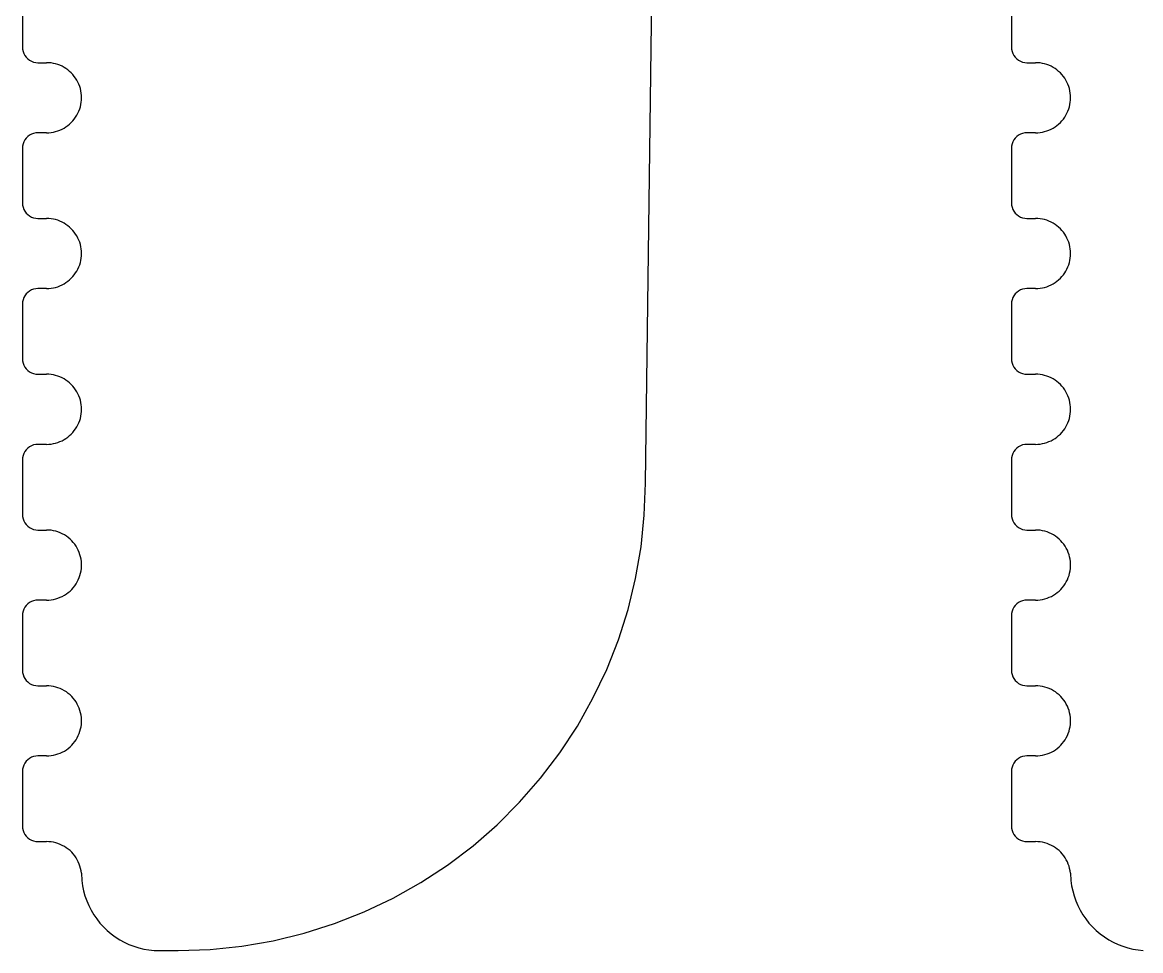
# Model space of a CAD drawing. Extents: x -22.1 to 21.9, y -13.2 to 13.2.
# Drawn here: x 10.705 to 11.271, y 1.708 to 2.177 of the extents above; entities that cross this region are included whole.
import ezdxf

# ---------------------------------------------------------------- set-up
doc = ezdxf.new("R2010")
doc.units = 0
doc.header["$MEASUREMENT"] = 0
doc.layers.get('0').update_dxf_attribs({"linetype": 'CONTINUOUS'})

msp = doc.modelspace()

# ---------------------------------------------------------------- linework, layer by layer
for p, q in [((11.02029, 1.94422), (11.02669, 2.43398)), ((10.70533, 2.19225), (10.70533, 2.16469)), ((11.20533, 2.19225), (11.20533, 2.16469)), ((10.70533, 2.16469), (10.70541, 2.16357)), ((10.70541, 2.16357), (10.70565, 2.16247)), ((10.70565, 2.16247), (10.70604, 2.16142)), ((10.70604, 2.16142), (10.70658, 2.16043)), ((10.70658, 2.16043), (10.70725, 2.15953)), ((10.70725, 2.15953), (10.70804, 2.15874)), ((11.20533, 2.16469), (11.20541, 2.16357)), ((11.20541, 2.16357), (11.20565, 2.16247)), ((11.20565, 2.16247), (11.20604, 2.16142)), ((11.20604, 2.16142), (11.20658, 2.16043)), ((11.20658, 2.16043), (11.20725, 2.15953)), ((11.20725, 2.15953), (11.20804, 2.15874)), ((10.70804, 2.15874), (10.70894, 2.15806)), ((10.70894, 2.15806), (10.70993, 2.15753)), ((10.70993, 2.15753), (10.71098, 2.15713)), ((10.71098, 2.15713), (10.71208, 2.15689)), ((10.71208, 2.15689), (10.7132, 2.15681)), ((10.7132, 2.15681), (10.71753, 2.15681)), ((10.71869, 2.15678), (10.71753, 2.15681)), ((10.71984, 2.15666), (10.71869, 2.15678)), ((10.72099, 2.15647), (10.71984, 2.15666)), ((10.72212, 2.15621), (10.72099, 2.15647)), ((10.72323, 2.15587), (10.72212, 2.15621)), ((10.72431, 2.15547), (10.72323, 2.15587)), ((10.72537, 2.15499), (10.72431, 2.15547)), ((10.72639, 2.15444), (10.72537, 2.15499)), ((10.72737, 2.15383), (10.72639, 2.15444)), ((11.20804, 2.15874), (11.20894, 2.15806)), ((11.20894, 2.15806), (11.20993, 2.15753)), ((11.20993, 2.15753), (11.21098, 2.15713)), ((11.21098, 2.15713), (11.21208, 2.15689)), ((11.21208, 2.15689), (11.2132, 2.15681)), ((11.2132, 2.15681), (11.21753, 2.15681)), ((11.21869, 2.15678), (11.21753, 2.15681)), ((11.21984, 2.15666), (11.21869, 2.15678)), ((11.22099, 2.15647), (11.21984, 2.15666)), ((11.22212, 2.15621), (11.22099, 2.15647)), ((11.22323, 2.15587), (11.22212, 2.15621)), ((11.22431, 2.15547), (11.22323, 2.15587)), ((11.22537, 2.15499), (11.22431, 2.15547)), ((11.22639, 2.15444), (11.22537, 2.15499)), ((11.22737, 2.15383), (11.22639, 2.15444)), ((10.72832, 2.15315), (10.72737, 2.15383)), ((10.72921, 2.15242), (10.72832, 2.15315)), ((10.73006, 2.15163), (10.72921, 2.15242)), ((10.73085, 2.15078), (10.73006, 2.15163)), ((10.73159, 2.14988), (10.73085, 2.15078)), ((10.73226, 2.14894), (10.73159, 2.14988)), ((10.73287, 2.14796), (10.73226, 2.14894)), ((11.22832, 2.15315), (11.22737, 2.15383)), ((11.22921, 2.15242), (11.22832, 2.15315)), ((11.23006, 2.15163), (11.22921, 2.15242)), ((11.23085, 2.15078), (11.23006, 2.15163)), ((11.23159, 2.14988), (11.23085, 2.15078)), ((11.23226, 2.14894), (11.23159, 2.14988)), ((11.23287, 2.14796), (11.23226, 2.14894)), ((10.73342, 2.14693), (10.73287, 2.14796)), ((10.7339, 2.14588), (10.73342, 2.14693)), ((10.73431, 2.14479), (10.7339, 2.14588)), ((10.73464, 2.14368), (10.73431, 2.14479)), ((10.73491, 2.14255), (10.73464, 2.14368)), ((11.23342, 2.14693), (11.23287, 2.14796)), ((11.2339, 2.14588), (11.23342, 2.14693)), ((11.23431, 2.14479), (11.2339, 2.14588)), ((11.23464, 2.14368), (11.23431, 2.14479)), ((11.23491, 2.14255), (11.23464, 2.14368)), ((10.7351, 2.14141), (10.73491, 2.14255)), ((10.73521, 2.14026), (10.7351, 2.14141)), ((10.7351, 2.13679), (10.73521, 2.13794)), ((10.73525, 2.1391), (10.73521, 2.14026)), ((10.73521, 2.13794), (10.73525, 2.1391)), ((11.2351, 2.14141), (11.23491, 2.14255)), ((11.23521, 2.14026), (11.2351, 2.14141)), ((11.2351, 2.13679), (11.23521, 2.13794)), ((11.23525, 2.1391), (11.23521, 2.14026)), ((11.23521, 2.13794), (11.23525, 2.1391)), ((10.73287, 2.13024), (10.73342, 2.13126)), ((10.73342, 2.13126), (10.7339, 2.13232)), ((10.7339, 2.13232), (10.73431, 2.1334)), ((10.73431, 2.1334), (10.73464, 2.13451)), ((10.73464, 2.13451), (10.73491, 2.13564)), ((10.73491, 2.13564), (10.7351, 2.13679)), ((11.23287, 2.13024), (11.23342, 2.13126)), ((11.23342, 2.13126), (11.2339, 2.13232)), ((11.2339, 2.13232), (11.23431, 2.1334)), ((11.23431, 2.1334), (11.23464, 2.13451)), ((11.23464, 2.13451), (11.23491, 2.13564)), ((11.23491, 2.13564), (11.2351, 2.13679)), ((10.72832, 2.12504), (10.72921, 2.12578)), ((10.72921, 2.12578), (10.73006, 2.12657)), ((10.73006, 2.12657), (10.73085, 2.12742)), ((10.73085, 2.12742), (10.73159, 2.12831)), ((10.73159, 2.12831), (10.73226, 2.12926)), ((10.73226, 2.12926), (10.73287, 2.13024)), ((11.22832, 2.12504), (11.22921, 2.12578)), ((11.22921, 2.12578), (11.23006, 2.12657)), ((11.23006, 2.12657), (11.23085, 2.12742)), ((11.23085, 2.12742), (11.23159, 2.12831)), ((11.23159, 2.12831), (11.23226, 2.12926)), ((11.23226, 2.12926), (11.23287, 2.13024)), ((10.70894, 2.12013), (10.70804, 2.11946)), ((10.70993, 2.12067), (10.70894, 2.12013)), ((10.71098, 2.12106), (10.70993, 2.12067)), ((10.71208, 2.1213), (10.71098, 2.12106)), ((10.7132, 2.12138), (10.71208, 2.1213)), ((10.71753, 2.12138), (10.7132, 2.12138)), ((10.71753, 2.12138), (10.71869, 2.12142)), ((10.71869, 2.12142), (10.71984, 2.12153)), ((10.71984, 2.12153), (10.72099, 2.12172)), ((10.72099, 2.12172), (10.72212, 2.12199)), ((10.72212, 2.12199), (10.72323, 2.12232)), ((10.72323, 2.12232), (10.72431, 2.12273)), ((10.72431, 2.12273), (10.72537, 2.12321)), ((10.72537, 2.12321), (10.72639, 2.12376)), ((10.72639, 2.12376), (10.72737, 2.12437)), ((10.72737, 2.12437), (10.72832, 2.12504)), ((11.20894, 2.12013), (11.20804, 2.11946)), ((11.20993, 2.12067), (11.20894, 2.12013)), ((11.21098, 2.12106), (11.20993, 2.12067)), ((11.21208, 2.1213), (11.21098, 2.12106)), ((11.2132, 2.12138), (11.21208, 2.1213)), ((11.21753, 2.12138), (11.2132, 2.12138)), ((11.21753, 2.12138), (11.21869, 2.12142)), ((11.21869, 2.12142), (11.21984, 2.12153)), ((11.21984, 2.12153), (11.22099, 2.12172)), ((11.22099, 2.12172), (11.22212, 2.12199)), ((11.22212, 2.12199), (11.22323, 2.12232)), ((11.22323, 2.12232), (11.22431, 2.12273)), ((11.22431, 2.12273), (11.22537, 2.12321)), ((11.22537, 2.12321), (11.22639, 2.12376)), ((11.22639, 2.12376), (11.22737, 2.12437)), ((11.22737, 2.12437), (11.22832, 2.12504)), ((10.70541, 2.11463), (10.70533, 2.11351)), ((10.70565, 2.11573), (10.70541, 2.11463)), ((10.70604, 2.11678), (10.70565, 2.11573)), ((10.70658, 2.11776), (10.70604, 2.11678)), ((10.70725, 2.11866), (10.70658, 2.11776)), ((10.70804, 2.11946), (10.70725, 2.11866)), ((11.20541, 2.11463), (11.20533, 2.11351)), ((11.20565, 2.11573), (11.20541, 2.11463)), ((11.20604, 2.11678), (11.20565, 2.11573)), ((11.20658, 2.11776), (11.20604, 2.11678)), ((11.20725, 2.11866), (11.20658, 2.11776)), ((11.20804, 2.11946), (11.20725, 2.11866)), ((10.70533, 2.11351), (10.70533, 2.08595)), ((11.20533, 2.11351), (11.20533, 2.08595)), ((10.70533, 2.08595), (10.70541, 2.08483)), ((10.70541, 2.08483), (10.70565, 2.08373)), ((10.70565, 2.08373), (10.70604, 2.08268)), ((10.70604, 2.08268), (10.70658, 2.08169)), ((10.70658, 2.08169), (10.70725, 2.08079)), ((10.70725, 2.08079), (10.70804, 2.08)), ((11.20533, 2.08595), (11.20541, 2.08483)), ((11.20541, 2.08483), (11.20565, 2.08373)), ((11.20565, 2.08373), (11.20604, 2.08268)), ((11.20604, 2.08268), (11.20658, 2.08169)), ((11.20658, 2.08169), (11.20725, 2.08079)), ((11.20725, 2.08079), (11.20804, 2.08)), ((10.70804, 2.08), (10.70894, 2.07932)), ((10.70894, 2.07932), (10.70993, 2.07879)), ((10.70993, 2.07879), (10.71098, 2.07839)), ((10.71098, 2.07839), (10.71208, 2.07815)), ((10.71208, 2.07815), (10.7132, 2.07807)), ((10.7132, 2.07807), (10.71753, 2.07807)), ((10.71869, 2.07804), (10.71753, 2.07807)), ((10.71984, 2.07792), (10.71869, 2.07804)), ((10.72099, 2.07773), (10.71984, 2.07792)), ((10.72212, 2.07747), (10.72099, 2.07773)), ((10.72323, 2.07713), (10.72212, 2.07747)), ((10.72431, 2.07673), (10.72323, 2.07713)), ((10.72537, 2.07625), (10.72431, 2.07673)), ((10.72639, 2.0757), (10.72537, 2.07625)), ((10.72737, 2.07509), (10.72639, 2.0757)), ((10.72832, 2.07441), (10.72737, 2.07509)), ((11.20804, 2.08), (11.20894, 2.07932)), ((11.20894, 2.07932), (11.20993, 2.07879)), ((11.20993, 2.07879), (11.21098, 2.07839)), ((11.21098, 2.07839), (11.21208, 2.07815)), ((11.21208, 2.07815), (11.2132, 2.07807)), ((11.2132, 2.07807), (11.21753, 2.07807)), ((11.21869, 2.07804), (11.21753, 2.07807)), ((11.21984, 2.07792), (11.21869, 2.07804)), ((11.22099, 2.07773), (11.21984, 2.07792)), ((11.22212, 2.07747), (11.22099, 2.07773)), ((11.22323, 2.07713), (11.22212, 2.07747)), ((11.22431, 2.07673), (11.22323, 2.07713)), ((11.22537, 2.07625), (11.22431, 2.07673)), ((11.22639, 2.0757), (11.22537, 2.07625)), ((11.22737, 2.07509), (11.22639, 2.0757)), ((11.22832, 2.07441), (11.22737, 2.07509)), ((10.72921, 2.07368), (10.72832, 2.07441)), ((10.73006, 2.07289), (10.72921, 2.07368)), ((10.73085, 2.07204), (10.73006, 2.07289)), ((10.73159, 2.07114), (10.73085, 2.07204)), ((10.73226, 2.0702), (10.73159, 2.07114)), ((10.73287, 2.06922), (10.73226, 2.0702)), ((10.73342, 2.06819), (10.73287, 2.06922)), ((11.22921, 2.07368), (11.22832, 2.07441)), ((11.23006, 2.07289), (11.22921, 2.07368)), ((11.23085, 2.07204), (11.23006, 2.07289)), ((11.23159, 2.07114), (11.23085, 2.07204)), ((11.23226, 2.0702), (11.23159, 2.07114)), ((11.23287, 2.06922), (11.23226, 2.0702)), ((11.23342, 2.06819), (11.23287, 2.06922)), ((10.7339, 2.06714), (10.73342, 2.06819)), ((10.73431, 2.06605), (10.7339, 2.06714)), ((10.73464, 2.06494), (10.73431, 2.06605)), ((10.73491, 2.06381), (10.73464, 2.06494)), ((10.7351, 2.06267), (10.73491, 2.06381)), ((11.2339, 2.06714), (11.23342, 2.06819)), ((11.23431, 2.06605), (11.2339, 2.06714)), ((11.23464, 2.06494), (11.23431, 2.06605)), ((11.23491, 2.06381), (11.23464, 2.06494)), ((11.2351, 2.06267), (11.23491, 2.06381)), ((10.73491, 2.0569), (10.7351, 2.05805)), ((10.73521, 2.06152), (10.7351, 2.06267)), ((10.7351, 2.05805), (10.73521, 2.0592)), ((10.73525, 2.06036), (10.73521, 2.06152)), ((10.73521, 2.0592), (10.73525, 2.06036)), ((11.23491, 2.0569), (11.2351, 2.05805)), ((11.23521, 2.06152), (11.2351, 2.06267)), ((11.2351, 2.05805), (11.23521, 2.0592)), ((11.23525, 2.06036), (11.23521, 2.06152)), ((11.23521, 2.0592), (11.23525, 2.06036)), ((10.73287, 2.0515), (10.73342, 2.05252)), ((10.73342, 2.05252), (10.7339, 2.05358)), ((10.7339, 2.05358), (10.73431, 2.05466)), ((10.73431, 2.05466), (10.73464, 2.05577)), ((10.73464, 2.05577), (10.73491, 2.0569)), ((11.23287, 2.0515), (11.23342, 2.05252)), ((11.23342, 2.05252), (11.2339, 2.05358)), ((11.2339, 2.05358), (11.23431, 2.05466)), ((11.23431, 2.05466), (11.23464, 2.05577)), ((11.23464, 2.05577), (11.23491, 2.0569)), ((10.72832, 2.0463), (10.72921, 2.04704)), ((10.72921, 2.04704), (10.73006, 2.04783)), ((10.73006, 2.04783), (10.73085, 2.04868)), ((10.73085, 2.04868), (10.73159, 2.04957)), ((10.73159, 2.04957), (10.73226, 2.05052)), ((10.73226, 2.05052), (10.73287, 2.0515)), ((11.22832, 2.0463), (11.22921, 2.04704)), ((11.22921, 2.04704), (11.23006, 2.04783)), ((11.23006, 2.04783), (11.23085, 2.04868)), ((11.23085, 2.04868), (11.23159, 2.04957)), ((11.23159, 2.04957), (11.23226, 2.05052)), ((11.23226, 2.05052), (11.23287, 2.0515)), ((10.70894, 2.04139), (10.70804, 2.04072)), ((10.70993, 2.04193), (10.70894, 2.04139)), ((10.71098, 2.04232), (10.70993, 2.04193)), ((10.71208, 2.04256), (10.71098, 2.04232)), ((10.7132, 2.04264), (10.71208, 2.04256)), ((10.71753, 2.04264), (10.7132, 2.04264)), ((10.71753, 2.04264), (10.71869, 2.04268)), ((10.71869, 2.04268), (10.71984, 2.04279)), ((10.71984, 2.04279), (10.72099, 2.04298)), ((10.72099, 2.04298), (10.72212, 2.04325)), ((10.72212, 2.04325), (10.72323, 2.04358)), ((10.72323, 2.04358), (10.72431, 2.04399)), ((10.72431, 2.04399), (10.72537, 2.04447)), ((10.72537, 2.04447), (10.72639, 2.04502)), ((10.72639, 2.04502), (10.72737, 2.04563)), ((10.72737, 2.04563), (10.72832, 2.0463)), ((11.20894, 2.04139), (11.20804, 2.04072)), ((11.20993, 2.04193), (11.20894, 2.04139)), ((11.21098, 2.04232), (11.20993, 2.04193)), ((11.21208, 2.04256), (11.21098, 2.04232)), ((11.2132, 2.04264), (11.21208, 2.04256)), ((11.21753, 2.04264), (11.2132, 2.04264)), ((11.21753, 2.04264), (11.21869, 2.04268)), ((11.21869, 2.04268), (11.21984, 2.04279)), ((11.21984, 2.04279), (11.22099, 2.04298)), ((11.22099, 2.04298), (11.22212, 2.04325)), ((11.22212, 2.04325), (11.22323, 2.04358)), ((11.22323, 2.04358), (11.22431, 2.04399)), ((11.22431, 2.04399), (11.22537, 2.04447)), ((11.22537, 2.04447), (11.22639, 2.04502)), ((11.22639, 2.04502), (11.22737, 2.04563)), ((11.22737, 2.04563), (11.22832, 2.0463)), ((10.70541, 2.03589), (10.70533, 2.03477)), ((10.70565, 2.03699), (10.70541, 2.03589)), ((10.70604, 2.03804), (10.70565, 2.03699)), ((10.70658, 2.03902), (10.70604, 2.03804)), ((10.70725, 2.03992), (10.70658, 2.03902)), ((10.70804, 2.04072), (10.70725, 2.03992)), ((11.20541, 2.03589), (11.20533, 2.03477)), ((11.20565, 2.03699), (11.20541, 2.03589)), ((11.20604, 2.03804), (11.20565, 2.03699)), ((11.20658, 2.03902), (11.20604, 2.03804)), ((11.20725, 2.03992), (11.20658, 2.03902)), ((11.20804, 2.04072), (11.20725, 2.03992)), ((10.70533, 2.03477), (10.70533, 2.00721)), ((11.20533, 2.03477), (11.20533, 2.00721)), ((10.70533, 2.00721), (10.70541, 2.00609)), ((11.20533, 2.00721), (11.20541, 2.00609)), ((10.70541, 2.00609), (10.70565, 2.00499)), ((10.70565, 2.00499), (10.70604, 2.00394)), ((10.70604, 2.00394), (10.70658, 2.00295)), ((10.70658, 2.00295), (10.70725, 2.00205)), ((10.70725, 2.00205), (10.70804, 2.00126)), ((10.70804, 2.00126), (10.70894, 2.00058)), ((11.20541, 2.00609), (11.20565, 2.00499)), ((11.20565, 2.00499), (11.20604, 2.00394)), ((11.20604, 2.00394), (11.20658, 2.00295)), ((11.20658, 2.00295), (11.20725, 2.00205)), ((11.20725, 2.00205), (11.20804, 2.00126)), ((11.20804, 2.00126), (11.20894, 2.00058)), ((10.70894, 2.00058), (10.70993, 2.00005)), ((10.70993, 2.00005), (10.71098, 1.99965)), ((10.71098, 1.99965), (10.71208, 1.99941)), ((10.71208, 1.99941), (10.7132, 1.99933)), ((10.7132, 1.99933), (10.71753, 1.99933)), ((10.71869, 1.9993), (10.71753, 1.99933)), ((10.71984, 1.99918), (10.71869, 1.9993)), ((10.72099, 1.99899), (10.71984, 1.99918)), ((10.72212, 1.99873), (10.72099, 1.99899)), ((10.72323, 1.99839), (10.72212, 1.99873)), ((10.72431, 1.99799), (10.72323, 1.99839)), ((10.72537, 1.99751), (10.72431, 1.99799)), ((10.72639, 1.99696), (10.72537, 1.99751)), ((10.72737, 1.99635), (10.72639, 1.99696)), ((10.72832, 1.99567), (10.72737, 1.99635)), ((10.72921, 1.99494), (10.72832, 1.99567)), ((11.20894, 2.00058), (11.20993, 2.00005)), ((11.20993, 2.00005), (11.21098, 1.99965)), ((11.21098, 1.99965), (11.21208, 1.99941)), ((11.21208, 1.99941), (11.2132, 1.99933)), ((11.2132, 1.99933), (11.21753, 1.99933)), ((11.21869, 1.9993), (11.21753, 1.99933)), ((11.21984, 1.99918), (11.21869, 1.9993)), ((11.22099, 1.99899), (11.21984, 1.99918)), ((11.22212, 1.99873), (11.22099, 1.99899)), ((11.22323, 1.99839), (11.22212, 1.99873)), ((11.22431, 1.99799), (11.22323, 1.99839)), ((11.22537, 1.99751), (11.22431, 1.99799)), ((11.22639, 1.99696), (11.22537, 1.99751)), ((11.22737, 1.99635), (11.22639, 1.99696)), ((11.22832, 1.99567), (11.22737, 1.99635)), ((11.22921, 1.99494), (11.22832, 1.99567)), ((10.73006, 1.99415), (10.72921, 1.99494)), ((10.73085, 1.9933), (10.73006, 1.99415)), ((10.73159, 1.9924), (10.73085, 1.9933)), ((10.73226, 1.99146), (10.73159, 1.9924)), ((10.73287, 1.99048), (10.73226, 1.99146)), ((10.73342, 1.98945), (10.73287, 1.99048)), ((11.23006, 1.99415), (11.22921, 1.99494)), ((11.23085, 1.9933), (11.23006, 1.99415)), ((11.23159, 1.9924), (11.23085, 1.9933)), ((11.23226, 1.99146), (11.23159, 1.9924)), ((11.23287, 1.99048), (11.23226, 1.99146)), ((11.23342, 1.98945), (11.23287, 1.99048)), ((10.7339, 1.9884), (10.73342, 1.98945)), ((10.73431, 1.98731), (10.7339, 1.9884)), ((10.73464, 1.9862), (10.73431, 1.98731)), ((10.73491, 1.98507), (10.73464, 1.9862)), ((10.7351, 1.98393), (10.73491, 1.98507)), ((11.2339, 1.9884), (11.23342, 1.98945)), ((11.23431, 1.98731), (11.2339, 1.9884)), ((11.23464, 1.9862), (11.23431, 1.98731)), ((11.23491, 1.98507), (11.23464, 1.9862)), ((11.2351, 1.98393), (11.23491, 1.98507)), ((10.73491, 1.97816), (10.7351, 1.97931)), ((10.73521, 1.98278), (10.7351, 1.98393)), ((10.7351, 1.97931), (10.73521, 1.98046)), ((10.73525, 1.98162), (10.73521, 1.98278)), ((10.73521, 1.98046), (10.73525, 1.98162)), ((11.23491, 1.97816), (11.2351, 1.97931)), ((11.23521, 1.98278), (11.2351, 1.98393)), ((11.2351, 1.97931), (11.23521, 1.98046)), ((11.23525, 1.98162), (11.23521, 1.98278)), ((11.23521, 1.98046), (11.23525, 1.98162)), ((10.73287, 1.97276), (10.73342, 1.97378)), ((10.73342, 1.97378), (10.7339, 1.97484)), ((10.7339, 1.97484), (10.73431, 1.97592)), ((10.73431, 1.97592), (10.73464, 1.97703)), ((10.73464, 1.97703), (10.73491, 1.97816)), ((11.23287, 1.97276), (11.23342, 1.97378)), ((11.23342, 1.97378), (11.2339, 1.97484)), ((11.2339, 1.97484), (11.23431, 1.97592)), ((11.23431, 1.97592), (11.23464, 1.97703)), ((11.23464, 1.97703), (11.23491, 1.97816)), ((10.72737, 1.96689), (10.72832, 1.96756)), ((10.72832, 1.96756), (10.72921, 1.9683)), ((10.72921, 1.9683), (10.73006, 1.96909)), ((10.73006, 1.96909), (10.73085, 1.96994)), ((10.73085, 1.96994), (10.73159, 1.97083)), ((10.73159, 1.97083), (10.73226, 1.97178)), ((10.73226, 1.97178), (10.73287, 1.97276)), ((11.22737, 1.96689), (11.22832, 1.96756)), ((11.22832, 1.96756), (11.22921, 1.9683)), ((11.22921, 1.9683), (11.23006, 1.96909)), ((11.23006, 1.96909), (11.23085, 1.96994)), ((11.23085, 1.96994), (11.23159, 1.97083)), ((11.23159, 1.97083), (11.23226, 1.97178)), ((11.23226, 1.97178), (11.23287, 1.97276)), ((10.70804, 1.96198), (10.70725, 1.96118)), ((10.70894, 1.96265), (10.70804, 1.96198)), ((10.70993, 1.96319), (10.70894, 1.96265)), ((10.71098, 1.96358), (10.70993, 1.96319)), ((10.71208, 1.96382), (10.71098, 1.96358)), ((10.7132, 1.9639), (10.71208, 1.96382)), ((10.71753, 1.9639), (10.7132, 1.9639)), ((10.71753, 1.9639), (10.71869, 1.96394)), ((10.71869, 1.96394), (10.71984, 1.96405)), ((10.71984, 1.96405), (10.72099, 1.96424)), ((10.72099, 1.96424), (10.72212, 1.96451)), ((10.72212, 1.96451), (10.72323, 1.96484)), ((10.72323, 1.96484), (10.72431, 1.96525)), ((10.72431, 1.96525), (10.72537, 1.96573)), ((10.72537, 1.96573), (10.72639, 1.96628)), ((10.72639, 1.96628), (10.72737, 1.96689)), ((11.20804, 1.96198), (11.20725, 1.96118)), ((11.20894, 1.96265), (11.20804, 1.96198)), ((11.20993, 1.96319), (11.20894, 1.96265)), ((11.21098, 1.96358), (11.20993, 1.96319)), ((11.21208, 1.96382), (11.21098, 1.96358)), ((11.2132, 1.9639), (11.21208, 1.96382)), ((11.21753, 1.9639), (11.2132, 1.9639)), ((11.21753, 1.9639), (11.21869, 1.96394)), ((11.21869, 1.96394), (11.21984, 1.96405)), ((11.21984, 1.96405), (11.22099, 1.96424)), ((11.22099, 1.96424), (11.22212, 1.96451)), ((11.22212, 1.96451), (11.22323, 1.96484)), ((11.22323, 1.96484), (11.22431, 1.96525)), ((11.22431, 1.96525), (11.22537, 1.96573)), ((11.22537, 1.96573), (11.22639, 1.96628)), ((11.22639, 1.96628), (11.22737, 1.96689)), ((10.70541, 1.95715), (10.70533, 1.95603)), ((10.70533, 1.95603), (10.70533, 1.92847)), ((10.70565, 1.95825), (10.70541, 1.95715)), ((10.70604, 1.9593), (10.70565, 1.95825)), ((10.70658, 1.96028), (10.70604, 1.9593)), ((10.70725, 1.96118), (10.70658, 1.96028)), ((11.20541, 1.95715), (11.20533, 1.95603)), ((11.20533, 1.95603), (11.20533, 1.92847)), ((11.20565, 1.95825), (11.20541, 1.95715)), ((11.20604, 1.9593), (11.20565, 1.95825)), ((11.20658, 1.96028), (11.20604, 1.9593)), ((11.20725, 1.96118), (11.20658, 1.96028)), ((11.01974, 1.9281), (11.02029, 1.94422)), ((10.70533, 1.92847), (10.70541, 1.92735)), ((11.01809, 1.91205), (11.01974, 1.9281)), ((11.20533, 1.92847), (11.20541, 1.92735)), ((10.70541, 1.92735), (10.70565, 1.92625)), ((10.70565, 1.92625), (10.70604, 1.9252)), ((10.70604, 1.9252), (10.70658, 1.92421)), ((10.70658, 1.92421), (10.70725, 1.92331)), ((10.70725, 1.92331), (10.70804, 1.92252)), ((10.70804, 1.92252), (10.70894, 1.92184)), ((11.20541, 1.92735), (11.20565, 1.92625)), ((11.20565, 1.92625), (11.20604, 1.9252)), ((11.20604, 1.9252), (11.20658, 1.92421)), ((11.20658, 1.92421), (11.20725, 1.92331)), ((11.20725, 1.92331), (11.20804, 1.92252)), ((11.20804, 1.92252), (11.20894, 1.92184)), ((10.70894, 1.92184), (10.70993, 1.92131)), ((10.70993, 1.92131), (10.71098, 1.92091)), ((10.71098, 1.92091), (10.71208, 1.92067)), ((10.71208, 1.92067), (10.7132, 1.92059)), ((10.7132, 1.92059), (10.71753, 1.92059)), ((10.71871, 1.92055), (10.71753, 1.92059)), ((10.71989, 1.92044), (10.71871, 1.92055)), ((10.72106, 1.92024), (10.71989, 1.92044)), ((10.72221, 1.91996), (10.72106, 1.92024)), ((10.72334, 1.91961), (10.72221, 1.91996)), ((10.72445, 1.91919), (10.72334, 1.91961)), ((10.72552, 1.91869), (10.72445, 1.91919)), ((10.72656, 1.91812), (10.72552, 1.91869)), ((10.72756, 1.91748), (10.72656, 1.91812)), ((10.72851, 1.91678), (10.72756, 1.91748)), ((10.72942, 1.91602), (10.72851, 1.91678)), ((11.20894, 1.92184), (11.20993, 1.92131)), ((11.20993, 1.92131), (11.21098, 1.92091)), ((11.21098, 1.92091), (11.21208, 1.92067)), ((11.21208, 1.92067), (11.2132, 1.92059)), ((11.2132, 1.92059), (11.21753, 1.92059)), ((11.21871, 1.92055), (11.21753, 1.92059)), ((11.21989, 1.92044), (11.21871, 1.92055)), ((11.22106, 1.92024), (11.21989, 1.92044)), ((11.22221, 1.91996), (11.22106, 1.92024)), ((11.22334, 1.91961), (11.22221, 1.91996)), ((11.22445, 1.91919), (11.22334, 1.91961)), ((11.22552, 1.91869), (11.22445, 1.91919)), ((11.22656, 1.91812), (11.22552, 1.91869)), ((11.22756, 1.91748), (11.22656, 1.91812)), ((11.22851, 1.91678), (11.22756, 1.91748)), ((11.22942, 1.91602), (11.22851, 1.91678)), ((10.73027, 1.91519), (10.72942, 1.91602)), ((10.73106, 1.91432), (10.73027, 1.91519)), ((10.73179, 1.91339), (10.73106, 1.91432)), ((10.73246, 1.91241), (10.73179, 1.91339)), ((10.73307, 1.91139), (10.73246, 1.91241)), ((10.7336, 1.91034), (10.73307, 1.91139)), ((11.01535, 1.89616), (11.01809, 1.91205)), ((11.23027, 1.91519), (11.22942, 1.91602)), ((11.23106, 1.91432), (11.23027, 1.91519)), ((11.23179, 1.91339), (11.23106, 1.91432)), ((11.23246, 1.91241), (11.23179, 1.91339)), ((11.23307, 1.91139), (11.23246, 1.91241)), ((11.2336, 1.91034), (11.23307, 1.91139)), ((10.73406, 1.90925), (10.7336, 1.91034)), ((10.73445, 1.90813), (10.73406, 1.90925)), ((10.73476, 1.90698), (10.73445, 1.90813)), ((10.735, 1.90582), (10.73476, 1.90698)), ((10.73516, 1.90465), (10.735, 1.90582)), ((11.23406, 1.90925), (11.2336, 1.91034)), ((11.23445, 1.90813), (11.23406, 1.90925)), ((11.23476, 1.90698), (11.23445, 1.90813)), ((11.235, 1.90582), (11.23476, 1.90698)), ((11.23516, 1.90465), (11.235, 1.90582)), ((10.73476, 1.89877), (10.735, 1.89993)), ((10.735, 1.89993), (10.73516, 1.9011)), ((10.73524, 1.90347), (10.73516, 1.90465)), ((10.73516, 1.9011), (10.73524, 1.90229)), ((10.73524, 1.90229), (10.73524, 1.90347)), ((11.23476, 1.89877), (11.235, 1.89993)), ((11.235, 1.89993), (11.23516, 1.9011)), ((11.23524, 1.90347), (11.23516, 1.90465)), ((11.23516, 1.9011), (11.23524, 1.90229)), ((11.23524, 1.90229), (11.23524, 1.90347)), ((10.73246, 1.89334), (10.73307, 1.89436)), ((10.73307, 1.89436), (10.7336, 1.89542)), ((10.7336, 1.89542), (10.73406, 1.89651)), ((10.73406, 1.89651), (10.73445, 1.89763)), ((10.73445, 1.89763), (10.73476, 1.89877)), ((11.01153, 1.88048), (11.01535, 1.89616)), ((11.23246, 1.89334), (11.23307, 1.89436)), ((11.23307, 1.89436), (11.2336, 1.89542)), ((11.2336, 1.89542), (11.23406, 1.89651)), ((11.23406, 1.89651), (11.23445, 1.89763)), ((11.23445, 1.89763), (11.23476, 1.89877)), ((10.72656, 1.88763), (10.72756, 1.88827)), ((10.72756, 1.88827), (10.72851, 1.88897)), ((10.72851, 1.88897), (10.72942, 1.88974)), ((10.72942, 1.88974), (10.73027, 1.89056)), ((10.73027, 1.89056), (10.73106, 1.89144)), ((10.73106, 1.89144), (10.73179, 1.89237)), ((10.73179, 1.89237), (10.73246, 1.89334)), ((11.22656, 1.88763), (11.22756, 1.88827)), ((11.22756, 1.88827), (11.22851, 1.88897)), ((11.22851, 1.88897), (11.22942, 1.88974)), ((11.22942, 1.88974), (11.23027, 1.89056)), ((11.23027, 1.89056), (11.23106, 1.89144)), ((11.23106, 1.89144), (11.23179, 1.89237)), ((11.23179, 1.89237), (11.23246, 1.89334)), ((10.70804, 1.88324), (10.70725, 1.88244)), ((10.70894, 1.88391), (10.70804, 1.88324)), ((10.70993, 1.88445), (10.70894, 1.88391)), ((10.71098, 1.88484), (10.70993, 1.88445)), ((10.71208, 1.88508), (10.71098, 1.88484)), ((10.7132, 1.88516), (10.71208, 1.88508)), ((10.71753, 1.88516), (10.7132, 1.88516)), ((10.71753, 1.88516), (10.71871, 1.8852)), ((10.71871, 1.8852), (10.71989, 1.88532)), ((10.71989, 1.88532), (10.72106, 1.88552)), ((10.72106, 1.88552), (10.72221, 1.88579)), ((10.72221, 1.88579), (10.72334, 1.88614)), ((10.72334, 1.88614), (10.72445, 1.88657)), ((10.72445, 1.88657), (10.72552, 1.88707)), ((10.72552, 1.88707), (10.72656, 1.88763)), ((11.20804, 1.88324), (11.20725, 1.88244)), ((11.20894, 1.88391), (11.20804, 1.88324)), ((11.20993, 1.88445), (11.20894, 1.88391)), ((11.21098, 1.88484), (11.20993, 1.88445)), ((11.21208, 1.88508), (11.21098, 1.88484)), ((11.2132, 1.88516), (11.21208, 1.88508)), ((11.21753, 1.88516), (11.2132, 1.88516)), ((11.21753, 1.88516), (11.21871, 1.8852)), ((11.21871, 1.8852), (11.21989, 1.88532)), ((11.21989, 1.88532), (11.22106, 1.88552)), ((11.22106, 1.88552), (11.22221, 1.88579)), ((11.22221, 1.88579), (11.22334, 1.88614)), ((11.22334, 1.88614), (11.22445, 1.88657)), ((11.22445, 1.88657), (11.22552, 1.88707)), ((11.22552, 1.88707), (11.22656, 1.88763)), ((10.70541, 1.87841), (10.70533, 1.87729)), ((10.70533, 1.87729), (10.70533, 1.84973)), ((10.70565, 1.87951), (10.70541, 1.87841)), ((10.70604, 1.88056), (10.70565, 1.87951)), ((10.70658, 1.88154), (10.70604, 1.88056)), ((10.70725, 1.88244), (10.70658, 1.88154)), ((11.00665, 1.86511), (11.01153, 1.88048)), ((11.20541, 1.87841), (11.20533, 1.87729)), ((11.20533, 1.87729), (11.20533, 1.84973)), ((11.20565, 1.87951), (11.20541, 1.87841)), ((11.20604, 1.88056), (11.20565, 1.87951)), ((11.20658, 1.88154), (11.20604, 1.88056)), ((11.20725, 1.88244), (11.20658, 1.88154)), ((11.00073, 1.85011), (11.00665, 1.86511)), ((10.70533, 1.84973), (10.70541, 1.84861)), ((10.70541, 1.84861), (10.70565, 1.84751)), ((10.9938, 1.83554), (11.00073, 1.85011)), ((11.20533, 1.84973), (11.20541, 1.84861)), ((11.20541, 1.84861), (11.20565, 1.84751)), ((10.70565, 1.84751), (10.70604, 1.84646)), ((10.70604, 1.84646), (10.70658, 1.84547)), ((10.70658, 1.84547), (10.70725, 1.84457)), ((10.70725, 1.84457), (10.70804, 1.84378)), ((10.70804, 1.84378), (10.70894, 1.8431)), ((10.70894, 1.8431), (10.70993, 1.84257)), ((11.20565, 1.84751), (11.20604, 1.84646)), ((11.20604, 1.84646), (11.20658, 1.84547)), ((11.20658, 1.84547), (11.20725, 1.84457)), ((11.20725, 1.84457), (11.20804, 1.84378)), ((11.20804, 1.84378), (11.20894, 1.8431)), ((11.20894, 1.8431), (11.20993, 1.84257)), ((10.70993, 1.84257), (10.71098, 1.84217)), ((10.71098, 1.84217), (10.71208, 1.84193)), ((10.71208, 1.84193), (10.7132, 1.84185)), ((10.7132, 1.84185), (10.71753, 1.84185)), ((10.71871, 1.84181), (10.71753, 1.84185)), ((10.71989, 1.8417), (10.71871, 1.84181)), ((10.72106, 1.8415), (10.71989, 1.8417)), ((10.72221, 1.84122), (10.72106, 1.8415)), ((10.72334, 1.84087), (10.72221, 1.84122)), ((10.72445, 1.84045), (10.72334, 1.84087)), ((10.72552, 1.83995), (10.72445, 1.84045)), ((10.72656, 1.83938), (10.72552, 1.83995)), ((10.72756, 1.83874), (10.72656, 1.83938)), ((10.72851, 1.83804), (10.72756, 1.83874)), ((10.72942, 1.83728), (10.72851, 1.83804)), ((11.20993, 1.84257), (11.21098, 1.84217)), ((11.21098, 1.84217), (11.21208, 1.84193)), ((11.21208, 1.84193), (11.2132, 1.84185)), ((11.2132, 1.84185), (11.21753, 1.84185)), ((11.21871, 1.84181), (11.21753, 1.84185)), ((11.21989, 1.8417), (11.21871, 1.84181)), ((11.22106, 1.8415), (11.21989, 1.8417)), ((11.22221, 1.84122), (11.22106, 1.8415)), ((11.22334, 1.84087), (11.22221, 1.84122)), ((11.22445, 1.84045), (11.22334, 1.84087)), ((11.22552, 1.83995), (11.22445, 1.84045)), ((11.22656, 1.83938), (11.22552, 1.83995)), ((11.22756, 1.83874), (11.22656, 1.83938)), ((11.22851, 1.83804), (11.22756, 1.83874)), ((11.22942, 1.83728), (11.22851, 1.83804)), ((10.73027, 1.83645), (10.72942, 1.83728)), ((10.73106, 1.83558), (10.73027, 1.83645)), ((10.73179, 1.83465), (10.73106, 1.83558)), ((10.73246, 1.83367), (10.73179, 1.83465)), ((10.73307, 1.83265), (10.73246, 1.83367)), ((10.7336, 1.8316), (10.73307, 1.83265)), ((10.9859, 1.82148), (10.9938, 1.83554)), ((11.23027, 1.83645), (11.22942, 1.83728)), ((11.23106, 1.83558), (11.23027, 1.83645)), ((11.23179, 1.83465), (11.23106, 1.83558)), ((11.23246, 1.83367), (11.23179, 1.83465)), ((11.23307, 1.83265), (11.23246, 1.83367)), ((11.2336, 1.8316), (11.23307, 1.83265)), ((10.73406, 1.83051), (10.7336, 1.8316)), ((10.73445, 1.82939), (10.73406, 1.83051)), ((10.73476, 1.82824), (10.73445, 1.82939)), ((10.735, 1.82708), (10.73476, 1.82824)), ((10.73516, 1.82591), (10.735, 1.82708)), ((11.23406, 1.83051), (11.2336, 1.8316)), ((11.23445, 1.82939), (11.23406, 1.83051)), ((11.23476, 1.82824), (11.23445, 1.82939)), ((11.235, 1.82708), (11.23476, 1.82824)), ((11.23516, 1.82591), (11.235, 1.82708)), ((10.73476, 1.82003), (10.735, 1.82119)), ((10.735, 1.82119), (10.73516, 1.82236)), ((10.73524, 1.82473), (10.73516, 1.82591)), ((10.73516, 1.82236), (10.73524, 1.82355)), ((10.73524, 1.82355), (10.73524, 1.82473)), ((10.97705, 1.80799), (10.9859, 1.82148)), ((11.23476, 1.82003), (11.235, 1.82119)), ((11.235, 1.82119), (11.23516, 1.82236)), ((11.23524, 1.82473), (11.23516, 1.82591)), ((11.23516, 1.82236), (11.23524, 1.82355)), ((11.23524, 1.82355), (11.23524, 1.82473)), ((10.73246, 1.8146), (10.73307, 1.81562)), ((10.73307, 1.81562), (10.7336, 1.81668)), ((10.7336, 1.81668), (10.73406, 1.81777)), ((10.73406, 1.81777), (10.73445, 1.81889)), ((10.73445, 1.81889), (10.73476, 1.82003)), ((11.23246, 1.8146), (11.23307, 1.81562)), ((11.23307, 1.81562), (11.2336, 1.81668)), ((11.2336, 1.81668), (11.23406, 1.81777)), ((11.23406, 1.81777), (11.23445, 1.81889)), ((11.23445, 1.81889), (11.23476, 1.82003)), ((10.72656, 1.80889), (10.72756, 1.80953)), ((10.72756, 1.80953), (10.72851, 1.81023)), ((10.72851, 1.81023), (10.72942, 1.811)), ((10.72942, 1.811), (10.73027, 1.81182)), ((10.73027, 1.81182), (10.73106, 1.8127)), ((10.73106, 1.8127), (10.73179, 1.81363)), ((10.73179, 1.81363), (10.73246, 1.8146)), ((11.22656, 1.80889), (11.22756, 1.80953)), ((11.22756, 1.80953), (11.22851, 1.81023)), ((11.22851, 1.81023), (11.22942, 1.811)), ((11.22942, 1.811), (11.23027, 1.81182)), ((11.23027, 1.81182), (11.23106, 1.8127)), ((11.23106, 1.8127), (11.23179, 1.81363)), ((11.23179, 1.81363), (11.23246, 1.8146)), ((10.70725, 1.8037), (10.70658, 1.8028)), ((10.70804, 1.8045), (10.70725, 1.8037)), ((10.70894, 1.80517), (10.70804, 1.8045)), ((10.70993, 1.80571), (10.70894, 1.80517)), ((10.71098, 1.8061), (10.70993, 1.80571)), ((10.71208, 1.80634), (10.71098, 1.8061)), ((10.7132, 1.80642), (10.71208, 1.80634)), ((10.71753, 1.80642), (10.7132, 1.80642)), ((10.71753, 1.80642), (10.71871, 1.80646)), ((10.71871, 1.80646), (10.71989, 1.80658)), ((10.71989, 1.80658), (10.72106, 1.80678)), ((10.72106, 1.80678), (10.72221, 1.80705)), ((10.72221, 1.80705), (10.72334, 1.8074)), ((10.72334, 1.8074), (10.72445, 1.80783)), ((10.72445, 1.80783), (10.72552, 1.80833)), ((10.72552, 1.80833), (10.72656, 1.80889)), ((10.96731, 1.79514), (10.97705, 1.80799)), ((11.20725, 1.8037), (11.20658, 1.8028)), ((11.20804, 1.8045), (11.20725, 1.8037)), ((11.20894, 1.80517), (11.20804, 1.8045)), ((11.20993, 1.80571), (11.20894, 1.80517)), ((11.21098, 1.8061), (11.20993, 1.80571)), ((11.21208, 1.80634), (11.21098, 1.8061)), ((11.2132, 1.80642), (11.21208, 1.80634)), ((11.21753, 1.80642), (11.2132, 1.80642)), ((11.21753, 1.80642), (11.21871, 1.80646)), ((11.21871, 1.80646), (11.21989, 1.80658)), ((11.21989, 1.80658), (11.22106, 1.80678)), ((11.22106, 1.80678), (11.22221, 1.80705)), ((11.22221, 1.80705), (11.22334, 1.8074)), ((11.22334, 1.8074), (11.22445, 1.80783)), ((11.22445, 1.80783), (11.22552, 1.80833)), ((11.22552, 1.80833), (11.22656, 1.80889)), ((10.70541, 1.79967), (10.70533, 1.79855)), ((10.70533, 1.79855), (10.70533, 1.77099)), ((10.70565, 1.80077), (10.70541, 1.79967)), ((10.70604, 1.80182), (10.70565, 1.80077)), ((10.70658, 1.8028), (10.70604, 1.80182)), ((11.20541, 1.79967), (11.20533, 1.79855)), ((11.20533, 1.79855), (11.20533, 1.77099)), ((11.20565, 1.80077), (11.20541, 1.79967)), ((11.20604, 1.80182), (11.20565, 1.80077)), ((11.20658, 1.8028), (11.20604, 1.80182)), ((10.9567, 1.78298), (10.96731, 1.79514)), ((10.9453, 1.77158), (10.9567, 1.78298)), ((10.70533, 1.77099), (10.70541, 1.76987)), ((10.70541, 1.76987), (10.70565, 1.76877)), ((10.93314, 1.76098), (10.9453, 1.77158)), ((11.20533, 1.77099), (11.20541, 1.76987)), ((11.20541, 1.76987), (11.20565, 1.76877)), ((10.70565, 1.76877), (10.70604, 1.76772)), ((10.70604, 1.76772), (10.70658, 1.76673)), ((10.70658, 1.76673), (10.70725, 1.76583)), ((10.70725, 1.76583), (10.70804, 1.76504)), ((10.70804, 1.76504), (10.70894, 1.76436)), ((10.70894, 1.76436), (10.70993, 1.76383)), ((10.70993, 1.76383), (10.71098, 1.76343)), ((11.20565, 1.76877), (11.20604, 1.76772)), ((11.20604, 1.76772), (11.20658, 1.76673)), ((11.20658, 1.76673), (11.20725, 1.76583)), ((11.20725, 1.76583), (11.20804, 1.76504)), ((11.20804, 1.76504), (11.20894, 1.76436)), ((11.20894, 1.76436), (11.20993, 1.76383)), ((11.20993, 1.76383), (11.21098, 1.76343)), ((10.71098, 1.76343), (10.71208, 1.76319)), ((10.71208, 1.76319), (10.7132, 1.76311)), ((10.7132, 1.76311), (10.71753, 1.76311)), ((10.71871, 1.76307), (10.71753, 1.76311)), ((10.71989, 1.76296), (10.71871, 1.76307)), ((10.72106, 1.76276), (10.71989, 1.76296)), ((10.72221, 1.76249), (10.72106, 1.76276)), ((10.72334, 1.76214), (10.72221, 1.76249)), ((10.72444, 1.76171), (10.72334, 1.76214)), ((10.72552, 1.76121), (10.72444, 1.76171)), ((10.72655, 1.76064), (10.72552, 1.76121)), ((10.72755, 1.76001), (10.72655, 1.76064)), ((10.7285, 1.75931), (10.72755, 1.76001)), ((10.72941, 1.75854), (10.7285, 1.75931)), ((10.73026, 1.75772), (10.72941, 1.75854)), ((10.92029, 1.75123), (10.93314, 1.76098)), ((11.21098, 1.76343), (11.21208, 1.76319)), ((11.21208, 1.76319), (11.2132, 1.76311)), ((11.2132, 1.76311), (11.21753, 1.76311)), ((11.21871, 1.76307), (11.21753, 1.76311)), ((11.21989, 1.76296), (11.21871, 1.76307)), ((11.22106, 1.76276), (11.21989, 1.76296)), ((11.22221, 1.76249), (11.22106, 1.76276)), ((11.22334, 1.76214), (11.22221, 1.76249)), ((11.22444, 1.76171), (11.22334, 1.76214)), ((11.22552, 1.76121), (11.22444, 1.76171)), ((11.22655, 1.76064), (11.22552, 1.76121)), ((11.22755, 1.76001), (11.22655, 1.76064)), ((11.2285, 1.75931), (11.22755, 1.76001)), ((11.22941, 1.75854), (11.2285, 1.75931)), ((11.23026, 1.75772), (11.22941, 1.75854)), ((10.73105, 1.75684), (10.73026, 1.75772)), ((10.73179, 1.75592), (10.73105, 1.75684)), ((10.73246, 1.75494), (10.73179, 1.75592)), ((10.73306, 1.75392), (10.73246, 1.75494)), ((10.7336, 1.75287), (10.73306, 1.75392)), ((10.73406, 1.75178), (10.7336, 1.75287)), ((11.23105, 1.75684), (11.23026, 1.75772)), ((11.23179, 1.75592), (11.23105, 1.75684)), ((11.23246, 1.75494), (11.23179, 1.75592)), ((11.23306, 1.75392), (11.23246, 1.75494)), ((11.2336, 1.75287), (11.23306, 1.75392)), ((11.23406, 1.75178), (11.2336, 1.75287)), ((10.73445, 1.75066), (10.73406, 1.75178)), ((10.73476, 1.74952), (10.73445, 1.75066)), ((10.735, 1.74836), (10.73476, 1.74952)), ((10.73516, 1.74719), (10.735, 1.74836)), ((10.73516, 1.74719), (10.73542, 1.74339)), ((10.9068, 1.74239), (10.92029, 1.75123)), ((11.23445, 1.75066), (11.23406, 1.75178)), ((11.23476, 1.74952), (11.23445, 1.75066)), ((11.235, 1.74836), (11.23476, 1.74952)), ((11.23516, 1.74719), (11.235, 1.74836)), ((11.23516, 1.74719), (11.23542, 1.74339)), ((10.73542, 1.74339), (10.73577, 1.74078)), ((10.89274, 1.73448), (10.9068, 1.74239)), ((11.23542, 1.74339), (11.23577, 1.74078)), ((10.73577, 1.74078), (10.73629, 1.7382)), ((10.73629, 1.7382), (10.73699, 1.73567)), ((10.73699, 1.73567), (10.73786, 1.73319)), ((11.23577, 1.74078), (11.23629, 1.7382)), ((11.23629, 1.7382), (11.23699, 1.73567)), ((11.23699, 1.73567), (11.23786, 1.73319)), ((10.73786, 1.73319), (10.73888, 1.73077)), ((10.73888, 1.73077), (10.74007, 1.72842)), ((10.87818, 1.72755), (10.89274, 1.73448)), ((11.23786, 1.73319), (11.23888, 1.73077)), ((11.23888, 1.73077), (11.24007, 1.72842)), ((10.74007, 1.72842), (10.74141, 1.72616)), ((10.74141, 1.72616), (10.7429, 1.72399)), ((10.86317, 1.72164), (10.87818, 1.72755)), ((11.24007, 1.72842), (11.24141, 1.72616)), ((11.24141, 1.72616), (11.2429, 1.72399)), ((10.7429, 1.72399), (10.74453, 1.72193)), ((10.74453, 1.72193), (10.7463, 1.71998)), ((10.7463, 1.71998), (10.74819, 1.71815)), ((10.8478, 1.71676), (10.86317, 1.72164)), ((11.2429, 1.72399), (11.24453, 1.72193)), ((11.24453, 1.72193), (11.2463, 1.71998)), ((11.2463, 1.71998), (11.24819, 1.71815)), ((10.74819, 1.71815), (10.7502, 1.71646)), ((10.7502, 1.71646), (10.75232, 1.7149)), ((10.75232, 1.7149), (10.75453, 1.71348)), ((10.75453, 1.71348), (10.75684, 1.71222)), ((10.81623, 1.7102), (10.83213, 1.71294)), ((10.83213, 1.71294), (10.8478, 1.71676)), ((11.24819, 1.71815), (11.2502, 1.71646)), ((11.2502, 1.71646), (11.25232, 1.7149)), ((11.25232, 1.7149), (11.25453, 1.71348)), ((11.25453, 1.71348), (11.25684, 1.71222)), ((10.75684, 1.71222), (10.75922, 1.71112)), ((10.75922, 1.71112), (10.76168, 1.71017)), ((10.76168, 1.71017), (10.76419, 1.70939)), ((10.76419, 1.70939), (10.76675, 1.70878)), ((10.76675, 1.70878), (10.76934, 1.70835)), ((10.76934, 1.70835), (10.77196, 1.70808)), ((10.77196, 1.70808), (10.77458, 1.708)), ((10.77458, 1.708), (10.78407, 1.708)), ((10.78407, 1.708), (10.80019, 1.70855)), ((10.80019, 1.70855), (10.81623, 1.7102)), ((11.25684, 1.71222), (11.25922, 1.71112)), ((11.25922, 1.71112), (11.26168, 1.71017)), ((11.26168, 1.71017), (11.26419, 1.70939)), ((11.26419, 1.70939), (11.26675, 1.70878)), ((11.26675, 1.70878), (11.26934, 1.70835)), ((11.26934, 1.70835), (11.27196, 1.70808))]:
    msp.add_line(p, q)

doc.saveas('drawing.dxf')
